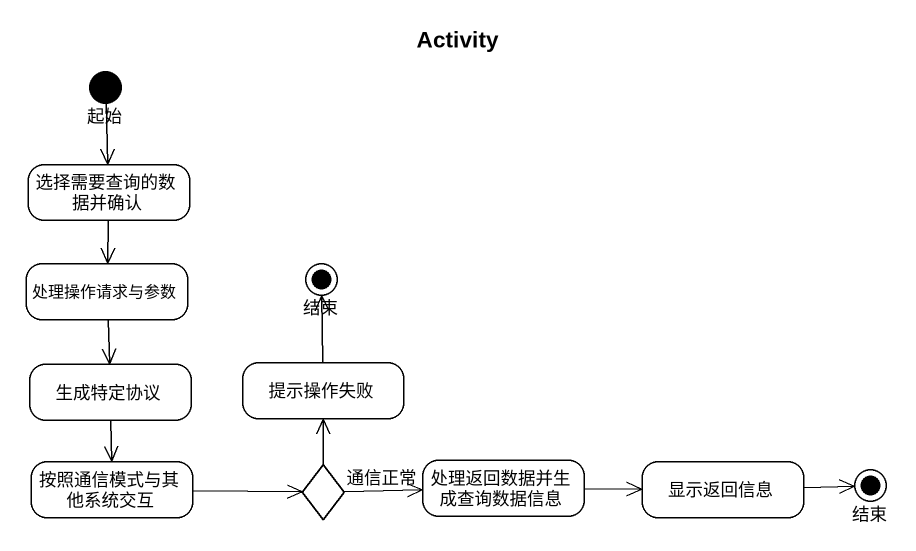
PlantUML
@startuml
title Activity
hide empty description
state 起始 <<start>> #FFFFFF
state 选择需要查询的数据并确认 #FFFFFF
state 处理操作请求与参数 #FFFFFF
state 结束 <<end>> #FFFFFF
state 生成特定协议 #FFFFFF
state 提示操作失败 #FFFFFF
state 按照通信模式与其他系统交互 #FFFFFF
state choice1 <<choice>> #FFFFFF
state 处理返回数据并生成查询数据信息 #FFFFFF
state 显示返回信息 #FFFFFF
state "结束" as 结束_2 <<end>> #FFFFFF
起始 --> 选择需要查询的数据并确认
选择需要查询的数据并确认 --> 处理操作请求与参数
处理操作请求与参数 --> 生成特定协议
生成特定协议 --> 按照通信模式与其他系统交互
提示操作失败 -up-> 结束
按照通信模式与其他系统交互 -right-> choice1
choice1 -up-> 提示操作失败
choice1 -right-> 处理返回数据并生成查询数据信息 : 通信正常
处理返回数据并生成查询数据信息 -right-> 显示返回信息
显示返回信息 -right-> 结束_2
@enduml
